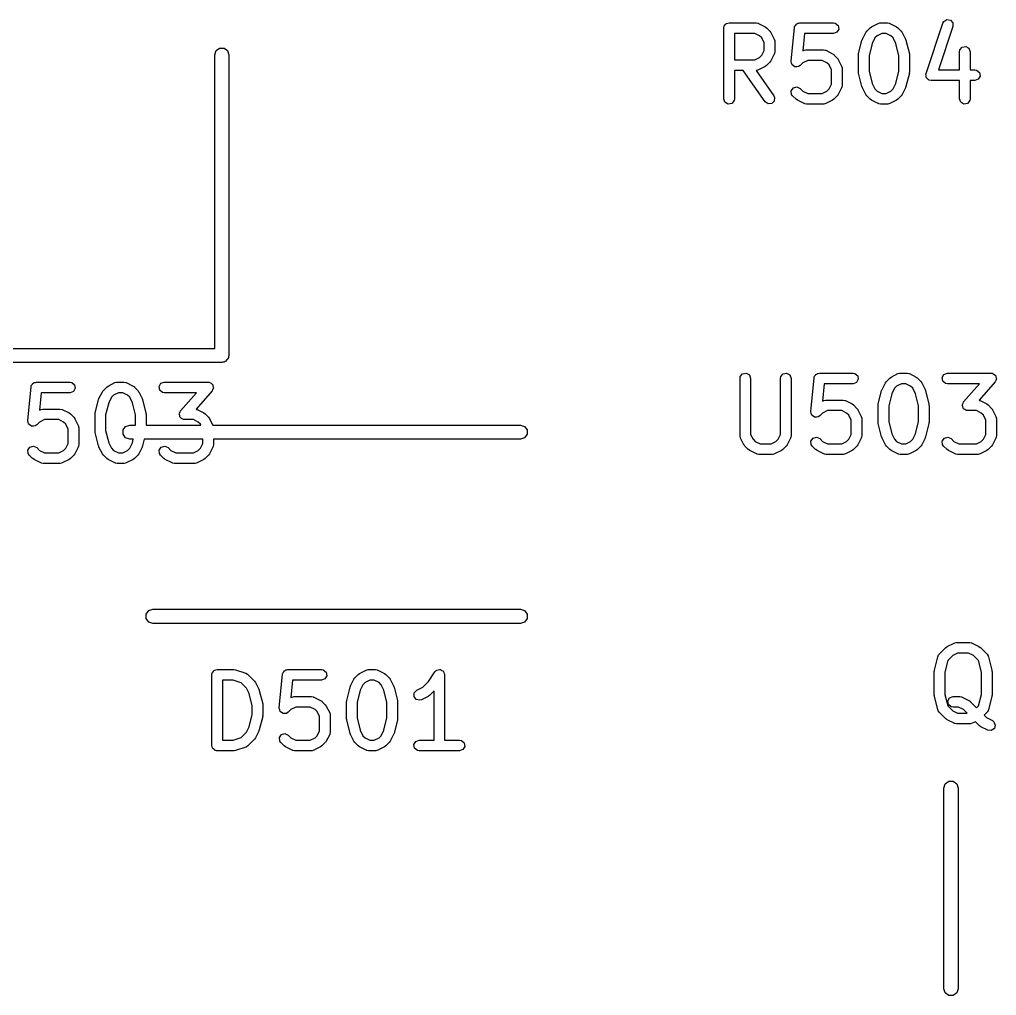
# Model space of a CAD drawing. Extents: x 106.7 to 191.3, y -141.1 to -57.8.
# Drawn here: x 150.49 to 164.31, y -106.33 to -92.53 of the extents above; entities that cross this region are included whole.
import ezdxf

# ---------------------------------------------------------------- set-up
doc = ezdxf.new("R2010")
doc.units = 0
doc.layers.add('BLACK', color=7, linetype='CONTINUOUS')

msp = doc.modelspace()

# ---------------------------------------------------------------- linework, layer by layer
at = {"layer": 'BLACK', "linetype": 'CONTINUOUS'}
for p, q in [((163.562, -92.561), (163.606, -92.5341)), ((163.606, -92.5341), (163.657, -92.5416)), ((163.657, -92.5416), (163.691, -92.58)), ((160.451, -92.6552), (160.452, -92.6455)), ((160.451, -93.6552), (160.451, -92.6552)), ((160.452, -92.6422), (160.453, -92.6393)), ((160.452, -92.6455), (160.452, -92.6422)), ((160.453, -92.6393), (160.455, -92.6296)), ((160.455, -92.6296), (160.468, -92.6146)), ((160.468, -92.6146), (160.477, -92.5978)), ((160.477, -92.5978), (160.484, -92.5955)), ((160.484, -92.5955), (160.488, -92.5903)), ((160.488, -92.5903), (160.507, -92.5869)), ((160.507, -92.5869), (160.526, -92.5802)), ((160.526, -92.5802), (160.907, -92.5802)), ((160.907, -92.5802), (160.932, -92.5847)), ((160.932, -92.5847), (160.936, -92.5876)), ((160.936, -92.5876), (160.94, -92.5881)), ((160.94, -92.5881), (161.035, -92.6358)), ((161.035, -92.6358), (161.053, -92.6491)), ((161.053, -92.6491), (161.055, -92.6498)), ((161.055, -92.6498), (161.102, -92.6974)), ((161.403, -93.1239), (161.451, -92.6478)), ((161.451, -92.6478), (161.452, -92.6439)), ((161.452, -92.6422), (161.453, -92.6395)), ((161.452, -92.6439), (161.452, -92.6422)), ((161.453, -92.6395), (161.458, -92.6227)), ((161.458, -92.6227), (161.469, -92.6116)), ((161.469, -92.6116), (161.477, -92.5978)), ((161.477, -92.5978), (161.487, -92.5942)), ((161.487, -92.5942), (161.495, -92.5869)), ((161.495, -92.5869), (161.511, -92.5857)), ((161.511, -92.5857), (161.526, -92.5802)), ((161.526, -92.5802), (162.002, -92.5802)), ((162.002, -92.5802), (162.027, -92.5847)), ((162.027, -92.5847), (162.067, -92.6177)), ((162.076, -92.6682), (162.05, -92.7127)), ((162.067, -92.6177), (162.076, -92.6682)), ((162.473, -92.6974), (162.52, -92.6498)), ((162.52, -92.6498), (162.539, -92.6369)), ((162.539, -92.6369), (162.54, -92.6358)), ((162.54, -92.6358), (162.635, -92.5881)), ((162.635, -92.5881), (162.66, -92.5807)), ((162.66, -92.5807), (162.664, -92.5818)), ((162.664, -92.5818), (162.668, -92.5802)), ((162.668, -92.5802), (162.764, -92.5802)), ((162.764, -92.5802), (162.789, -92.5847)), ((162.789, -92.5847), (162.793, -92.5876)), ((162.793, -92.5876), (162.797, -92.5881)), ((162.797, -92.5881), (162.892, -92.6358)), ((162.892, -92.6358), (162.911, -92.6491)), ((162.911, -92.6491), (162.912, -92.6498)), ((162.912, -92.6498), (162.96, -92.6974)), ((163.312, -93.2982), (163.55, -92.5839)), ((163.692, -92.6313), (163.487, -93.2469)), ((163.55, -92.5839), (163.562, -92.561)), ((163.691, -92.58), (163.692, -92.6313)), ((160.889, -92.7302), (160.601, -92.7302)), ((160.601, -92.7302), (160.601, -93.104)), ((160.957, -92.7645), (160.889, -92.7302)), ((160.988, -92.7949), (160.957, -92.7645)), ((161.022, -92.8634), (160.988, -92.7949)), ((161.102, -92.6974), (161.115, -92.7158)), ((161.115, -92.7158), (161.117, -92.7169)), ((161.117, -92.7169), (161.164, -92.8122)), ((161.164, -92.8122), (161.172, -92.8371)), ((161.593, -92.7302), (161.569, -92.9784)), ((162.002, -92.7302), (161.593, -92.7302)), ((162.05, -92.7127), (162.002, -92.7302)), ((162.358, -93.018), (162.405, -92.8275)), ((162.405, -92.8275), (162.411, -92.8157)), ((162.411, -92.8122), (162.459, -92.7169)), ((162.411, -92.8157), (162.411, -92.8122)), ((162.459, -92.7169), (162.472, -92.6989)), ((162.472, -92.6989), (162.473, -92.6974)), ((162.587, -92.7949), (162.549, -92.8719)), ((162.618, -92.7645), (162.587, -92.7949)), ((162.686, -92.7302), (162.618, -92.7645)), ((162.746, -92.7302), (162.686, -92.7302)), ((162.815, -92.7645), (162.746, -92.7302)), ((162.845, -92.7949), (162.815, -92.7645)), ((162.883, -92.8719), (162.845, -92.7949)), ((162.96, -92.6974), (162.972, -92.7158)), ((162.972, -92.7158), (162.974, -92.7169)), ((162.974, -92.7169), (163.021, -92.8122)), ((163.021, -92.8122), (163.025, -92.8246)), ((163.025, -92.8246), (163.027, -92.8275)), ((163.027, -92.8275), (163.075, -93.018)), ((153.272, -92.9738), (153.322, -92.9375)), ((153.322, -92.9375), (153.384, -92.9375)), ((153.384, -92.9375), (153.434, -92.9738)), ((160.988, -93.0394), (161.022, -92.9708)), ((161.022, -92.9708), (161.022, -92.8634)), ((161.172, -92.8371), (161.171, -92.8415)), ((161.171, -92.8415), (161.172, -92.8457)), ((161.172, -92.8457), (161.172, -92.9886)), ((161.569, -92.9784), (161.587, -92.9691)), ((161.587, -92.9691), (161.612, -92.9617)), ((161.612, -92.9617), (161.617, -92.9627)), ((161.617, -92.9627), (161.621, -92.9612)), ((161.621, -92.9612), (161.859, -92.9612)), ((161.859, -92.9612), (161.885, -92.9657)), ((161.885, -92.9657), (161.888, -92.9686)), ((161.888, -92.9686), (161.892, -92.9691)), ((161.892, -92.9691), (161.988, -93.0167)), ((162.549, -92.8719), (162.505, -93.0454)), ((162.927, -93.0454), (162.883, -92.8719)), ((163.784, -92.9886), (163.788, -92.9629)), ((163.788, -92.9629), (163.821, -92.9236)), ((163.821, -92.9236), (163.872, -92.9147)), ((163.872, -92.9147), (163.916, -92.9403)), ((163.916, -92.9403), (163.934, -92.9886)), ((153.253, -93.0326), (153.272, -92.9738)), ((153.253, -97.1836), (153.253, -93.0326)), ((153.434, -92.9738), (153.453, -93.0326)), ((153.453, -93.0326), (153.453, -97.2836)), ((160.601, -93.104), (160.889, -93.104)), ((160.889, -93.104), (160.957, -93.0698)), ((160.957, -93.0698), (160.988, -93.0394)), ((161.164, -93.0221), (161.117, -93.1173)), ((161.165, -93.0176), (161.164, -93.0221)), ((161.168, -93.0142), (161.165, -93.0176)), ((161.172, -92.9886), (161.168, -93.0142)), ((161.988, -93.0167), (162.006, -93.0301)), ((162.006, -93.0301), (162.007, -93.0308)), ((162.007, -93.0308), (162.055, -93.0784)), ((162.055, -93.0784), (162.068, -93.0967)), ((162.068, -93.0967), (162.069, -93.0979)), ((162.069, -93.0979), (162.117, -93.1931)), ((162.355, -93.0362), (162.358, -93.0214)), ((162.355, -93.2743), (162.355, -93.0362)), ((162.358, -93.0214), (162.358, -93.018)), ((162.505, -93.0454), (162.505, -93.265)), ((162.927, -93.265), (162.927, -93.0454)), ((163.075, -93.018), (163.076, -93.0329)), ((163.076, -93.0329), (163.077, -93.0362)), ((163.077, -93.0362), (163.077, -93.2743)), ((163.784, -93.2469), (163.784, -92.9886)), ((163.934, -92.9886), (163.934, -93.2469)), ((160.94, -93.2461), (160.915, -93.2535)), ((161.035, -93.1985), (160.94, -93.2461)), ((161.036, -93.1973), (161.035, -93.1985)), ((161.055, -93.1844), (161.036, -93.1973)), ((161.102, -93.1368), (161.055, -93.1844)), ((161.103, -93.1353), (161.102, -93.1368)), ((161.117, -93.1173), (161.103, -93.1353)), ((161.403, -93.1244), (161.403, -93.1239)), ((161.403, -93.1249), (161.403, -93.1244)), ((161.41, -93.1492), (161.403, -93.1249)), ((161.416, -93.1737), (161.41, -93.1492)), ((161.416, -93.1739), (161.416, -93.1737)), ((161.417, -93.1744), (161.416, -93.1739)), ((161.437, -93.1889), (161.417, -93.1744)), ((161.458, -93.2036), (161.437, -93.1889)), ((161.459, -93.2039), (161.458, -93.2036)), ((161.458, -93.2036), (161.458, -93.2036)), ((161.484, -93.2017), (161.459, -93.2039)), ((161.509, -93.1998), (161.484, -93.2017)), ((161.51, -93.1994), (161.509, -93.1994)), ((161.509, -93.1994), (161.509, -93.1998)), ((161.531, -93.1844), (161.51, -93.1994)), ((161.57, -93.1454), (161.531, -93.1844)), ((161.639, -93.1112), (161.57, -93.1454)), ((161.841, -93.1112), (161.639, -93.1112)), ((161.91, -93.1454), (161.841, -93.1112)), ((161.94, -93.1758), (161.91, -93.1454)), ((161.974, -93.2444), (161.94, -93.1758)), ((161.974, -93.447), (161.974, -93.2444)), ((162.117, -93.1931), (162.124, -93.2181)), ((162.124, -93.2181), (162.123, -93.2224)), ((162.123, -93.2224), (162.124, -93.2266)), ((162.124, -93.2266), (162.124, -93.4647)), ((163.487, -93.2469), (163.784, -93.2469)), ((163.934, -93.2469), (164.002, -93.2469)), ((164.002, -93.2469), (164.027, -93.2514)), ((160.725, -93.254), (160.601, -93.254)), ((160.601, -93.254), (160.601, -93.6552)), ((161.036, -93.6982), (160.725, -93.254)), ((160.911, -93.2525), (160.908, -93.2537)), ((160.908, -93.2537), (161.158, -93.6122)), ((160.915, -93.2535), (160.911, -93.2525)), ((162.357, -93.2775), (162.355, -93.2743)), ((162.358, -93.2925), (162.357, -93.2775)), ((162.405, -93.4829), (162.358, -93.2925)), ((162.505, -93.265), (162.549, -93.4386)), ((162.883, -93.4386), (162.927, -93.265)), ((163.075, -93.2925), (163.027, -93.4829)), ((163.077, -93.2743), (163.074, -93.289)), ((163.074, -93.289), (163.075, -93.2925)), ((163.309, -93.3089), (163.312, -93.3039)), ((163.312, -93.329), (163.309, -93.3089)), ((163.312, -93.3039), (163.312, -93.2982)), ((163.313, -93.3495), (163.312, -93.329)), ((163.317, -93.3537), (163.313, -93.3495)), ((163.318, -93.3594), (163.317, -93.3537)), ((163.333, -93.3725), (163.318, -93.3594)), ((163.347, -93.3878), (163.333, -93.3725)), ((164.05, -93.3793), (164.002, -93.3969)), ((164.027, -93.2514), (164.067, -93.2844)), ((164.076, -93.3349), (164.05, -93.3793)), ((164.067, -93.2844), (164.076, -93.3349)), ((161.406, -93.5406), (161.435, -93.4985)), ((161.435, -93.4985), (161.485, -93.4853)), ((161.485, -93.4853), (161.531, -93.5069)), ((161.531, -93.5069), (161.57, -93.546)), ((161.91, -93.546), (161.94, -93.5156)), ((161.94, -93.5156), (161.974, -93.447)), ((162.117, -93.4983), (162.069, -93.5935)), ((162.12, -93.4904), (162.117, -93.4938)), ((162.117, -93.4938), (162.117, -93.4983)), ((162.124, -93.4647), (162.12, -93.4904)), ((162.407, -93.4859), (162.405, -93.4829)), ((162.411, -93.4983), (162.407, -93.4859)), ((162.459, -93.5935), (162.411, -93.4983)), ((162.549, -93.4386), (162.587, -93.5156)), ((162.587, -93.5156), (162.618, -93.546)), ((162.815, -93.546), (162.845, -93.5156)), ((162.845, -93.5156), (162.883, -93.4386)), ((163.021, -93.4983), (162.974, -93.5935)), ((163.022, -93.4948), (163.021, -93.4983)), ((163.027, -93.4829), (163.022, -93.4948)), ((163.353, -93.3887), (163.347, -93.3878)), ((163.357, -93.3924), (163.353, -93.3887)), ((163.383, -93.3969), (163.357, -93.3924)), ((163.784, -93.3969), (163.383, -93.3969)), ((163.784, -93.6552), (163.784, -93.3969)), ((164.002, -93.3969), (163.934, -93.3969)), ((163.934, -93.3969), (163.934, -93.6552)), ((160.468, -93.7034), (160.451, -93.6552)), ((160.601, -93.6552), (160.596, -93.6809)), ((161.158, -93.6122), (161.169, -93.6358)), ((161.169, -93.6358), (161.165, -93.6869)), ((161.41, -93.5917), (161.406, -93.5406)), ((161.425, -93.613), (161.41, -93.5917)), ((161.473, -93.6606), (161.425, -93.613)), ((161.474, -93.6613), (161.473, -93.6606)), ((161.492, -93.6747), (161.474, -93.6613)), ((161.57, -93.546), (161.639, -93.5802)), ((161.639, -93.5802), (161.841, -93.5802)), ((161.841, -93.5802), (161.91, -93.546)), ((162.007, -93.6606), (161.989, -93.6735)), ((162.055, -93.613), (162.007, -93.6606)), ((162.056, -93.6115), (162.055, -93.613)), ((162.069, -93.5935), (162.056, -93.6115)), ((162.46, -93.5946), (162.459, -93.5935)), ((162.473, -93.613), (162.46, -93.5946)), ((162.52, -93.6606), (162.473, -93.613)), ((162.522, -93.6613), (162.52, -93.6606)), ((162.54, -93.6747), (162.522, -93.6613)), ((162.618, -93.546), (162.686, -93.5802)), ((162.686, -93.5802), (162.746, -93.5802)), ((162.746, -93.5802), (162.815, -93.546)), ((162.912, -93.6606), (162.894, -93.6735)), ((162.96, -93.613), (162.912, -93.6606)), ((162.974, -93.5935), (162.96, -93.6115)), ((162.96, -93.6115), (162.96, -93.613)), ((163.802, -93.7034), (163.784, -93.6552)), ((163.934, -93.6552), (163.929, -93.6809)), ((160.513, -93.7291), (160.468, -93.7034)), ((160.563, -93.7202), (160.513, -93.7291)), ((160.596, -93.6809), (160.563, -93.7202)), ((161.078, -93.7277), (161.036, -93.6982)), ((161.129, -93.7232), (161.078, -93.7277)), ((161.165, -93.6869), (161.129, -93.7232)), ((161.587, -93.7223), (161.492, -93.6747)), ((161.592, -93.7228), (161.587, -93.7223)), ((161.595, -93.7257), (161.592, -93.7228)), ((161.621, -93.7302), (161.595, -93.7257)), ((161.859, -93.7302), (161.621, -93.7302)), ((161.863, -93.7287), (161.859, -93.7302)), ((161.868, -93.7297), (161.863, -93.7287)), ((161.892, -93.7223), (161.868, -93.7297)), ((161.988, -93.6747), (161.892, -93.7223)), ((161.989, -93.6735), (161.988, -93.6747)), ((162.635, -93.7223), (162.54, -93.6747)), ((162.639, -93.7228), (162.635, -93.7223)), ((162.643, -93.7257), (162.639, -93.7228)), ((162.668, -93.7302), (162.643, -93.7257)), ((162.764, -93.7302), (162.668, -93.7302)), ((162.768, -93.7287), (162.764, -93.7302)), ((162.772, -93.7297), (162.768, -93.7287)), ((162.797, -93.7223), (162.772, -93.7297)), ((162.892, -93.6747), (162.797, -93.7223)), ((162.894, -93.6735), (162.892, -93.6747)), ((163.846, -93.7291), (163.802, -93.7034)), ((163.896, -93.7202), (163.846, -93.7291)), ((163.929, -93.6809), (163.896, -93.7202)), ((140.953, -97.1836), (153.253, -97.1836)), ((153.353, -97.3836), (140.853, -97.3836)), ((153.368, -97.3787), (153.353, -97.3836)), ((153.384, -97.3787), (153.368, -97.3787)), ((153.397, -97.3694), (153.384, -97.3787)), ((153.412, -97.3645), (153.397, -97.3694)), ((153.421, -97.3517), (153.412, -97.3645)), ((153.434, -97.3424), (153.421, -97.3517)), ((153.439, -97.3273), (153.434, -97.3424)), ((153.448, -97.3145), (153.439, -97.3273)), ((153.453, -97.2836), (153.448, -97.2987)), ((153.448, -97.2987), (153.448, -97.3145)), ((150.692, -97.6742), (150.7, -97.6669)), ((150.7, -97.6669), (150.716, -97.6657)), ((150.716, -97.6657), (150.731, -97.6602)), ((150.731, -97.6602), (151.207, -97.6602)), ((151.207, -97.6602), (151.232, -97.6647)), ((151.232, -97.6647), (151.272, -97.6977)), ((151.745, -97.7158), (151.84, -97.6681)), ((151.84, -97.6681), (151.865, -97.6607)), ((151.865, -97.6607), (151.869, -97.6618)), ((151.869, -97.6618), (151.873, -97.6602)), ((151.873, -97.6602), (151.969, -97.6602)), ((151.969, -97.6602), (151.994, -97.6647)), ((151.994, -97.6647), (151.998, -97.6676)), ((151.998, -97.6676), (152.002, -97.6681)), ((152.002, -97.6681), (152.097, -97.7158)), ((152.492, -97.6778), (152.54, -97.6602)), ((152.54, -97.6602), (153.159, -97.6602)), ((153.159, -97.6602), (153.17, -97.6622)), ((153.17, -97.6622), (153.174, -97.6616)), ((153.174, -97.6616), (153.176, -97.6633)), ((153.176, -97.6633), (153.185, -97.6647)), ((153.185, -97.6647), (153.2, -97.6777)), ((160.681, -97.6082), (160.685, -97.5826)), ((160.681, -98.4177), (160.681, -97.6082)), ((160.685, -97.5826), (160.718, -97.5433)), ((160.718, -97.5433), (160.769, -97.5344)), ((160.769, -97.5344), (160.813, -97.56)), ((160.813, -97.56), (160.831, -97.6082)), ((160.831, -97.6082), (160.831, -98.4)), ((161.252, -97.6082), (161.257, -97.5826)), ((161.252, -98.4), (161.252, -97.6082)), ((161.257, -97.5826), (161.29, -97.5433)), ((161.29, -97.5433), (161.34, -97.5344)), ((161.34, -97.5344), (161.385, -97.56)), ((161.385, -97.56), (161.402, -97.6082)), ((161.402, -97.6082), (161.402, -98.4177)), ((161.681, -98.0769), (161.729, -97.6008)), ((161.729, -97.6008), (161.73, -97.5969)), ((161.73, -97.5952), (161.731, -97.5925)), ((161.73, -97.5969), (161.73, -97.5952)), ((161.731, -97.5925), (161.736, -97.5757)), ((161.736, -97.5757), (161.747, -97.5646)), ((161.747, -97.5646), (161.755, -97.5508)), ((161.755, -97.5508), (161.765, -97.5472)), ((161.765, -97.5472), (161.773, -97.5399)), ((161.773, -97.5399), (161.788, -97.5387)), ((161.788, -97.5387), (161.803, -97.5332)), ((161.803, -97.5332), (162.28, -97.5332)), ((162.28, -97.5332), (162.305, -97.5377)), ((162.328, -97.6657), (162.28, -97.6832)), ((162.305, -97.5377), (162.345, -97.5707)), ((162.353, -97.6212), (162.328, -97.6657)), ((162.345, -97.5707), (162.353, -97.6212)), ((162.736, -97.6699), (162.75, -97.6519)), ((162.75, -97.6504), (162.798, -97.6028)), ((162.75, -97.6519), (162.75, -97.6504)), ((162.798, -97.6028), (162.816, -97.5899)), ((162.816, -97.5899), (162.818, -97.5888)), ((162.818, -97.5888), (162.913, -97.5411)), ((162.913, -97.5411), (162.938, -97.5337)), ((162.938, -97.5337), (162.942, -97.5348)), ((162.942, -97.5348), (162.946, -97.5332)), ((162.946, -97.5332), (163.042, -97.5332)), ((163.042, -97.5332), (163.067, -97.5377)), ((163.067, -97.5377), (163.071, -97.5406)), ((163.071, -97.5406), (163.075, -97.5411)), ((163.075, -97.5411), (163.17, -97.5888)), ((163.17, -97.5888), (163.188, -97.6021)), ((163.188, -97.6021), (163.19, -97.6028)), ((163.19, -97.6028), (163.237, -97.6504)), ((163.237, -97.6504), (163.25, -97.6688)), ((163.539, -97.5952), (163.565, -97.5508)), ((163.548, -97.6457), (163.539, -97.5952)), ((163.587, -97.6787), (163.548, -97.6457)), ((163.565, -97.5508), (163.613, -97.5332)), ((163.613, -97.5332), (164.232, -97.5332)), ((164.288, -97.6576), (164.061, -97.9176)), ((164.232, -97.5332), (164.243, -97.5352)), ((164.243, -97.5352), (164.247, -97.5346)), ((164.247, -97.5346), (164.249, -97.5363)), ((164.249, -97.5363), (164.258, -97.5377)), ((164.258, -97.5377), (164.273, -97.5507)), ((164.273, -97.5507), (164.29, -97.5612)), ((164.296, -97.6388), (164.288, -97.6576)), ((164.29, -97.5612), (164.292, -97.5669)), ((164.292, -97.5669), (164.297, -97.5707)), ((164.306, -97.6212), (164.296, -97.6388)), ((164.297, -97.5707), (164.3, -97.5906)), ((164.3, -97.5906), (164.307, -97.6098)), ((164.307, -97.6098), (164.305, -97.6153)), ((164.305, -97.6153), (164.306, -97.6212)), ((150.608, -98.2039), (150.656, -97.7278)), ((150.656, -97.7278), (150.657, -97.7239)), ((150.657, -97.7222), (150.658, -97.7195)), ((150.657, -97.7239), (150.657, -97.7222)), ((150.658, -97.7195), (150.663, -97.7027)), ((150.663, -97.7027), (150.674, -97.6916)), ((150.674, -97.6916), (150.682, -97.6778)), ((150.682, -97.6778), (150.692, -97.6742)), ((151.255, -97.7927), (151.207, -97.8102)), ((151.281, -97.7482), (151.255, -97.7927)), ((151.272, -97.6977), (151.281, -97.7482)), ((151.616, -97.8922), (151.664, -97.7969)), ((151.664, -97.7969), (151.677, -97.7789)), ((151.677, -97.7789), (151.678, -97.7774)), ((151.678, -97.7774), (151.725, -97.7298)), ((151.725, -97.7298), (151.744, -97.7169)), ((151.744, -97.7169), (151.745, -97.7158)), ((152.097, -97.7158), (152.116, -97.7291)), ((152.116, -97.7291), (152.117, -97.7298)), ((152.117, -97.7298), (152.165, -97.7774)), ((152.165, -97.7774), (152.177, -97.7958)), ((152.177, -97.7958), (152.179, -97.7969)), ((152.179, -97.7969), (152.226, -97.8922)), ((152.466, -97.7222), (152.492, -97.6778)), ((152.475, -97.7727), (152.466, -97.7222)), ((152.514, -97.8057), (152.475, -97.7727)), ((152.54, -97.8102), (152.514, -97.8057)), ((153.216, -97.7846), (152.988, -98.0446)), ((153.2, -97.6777), (153.218, -97.6882)), ((153.223, -97.7658), (153.216, -97.7846)), ((153.218, -97.6882), (153.22, -97.6939)), ((153.22, -97.6939), (153.224, -97.6977)), ((153.233, -97.7482), (153.223, -97.7658)), ((153.224, -97.6977), (153.228, -97.7176)), ((153.228, -97.7176), (153.234, -97.7368)), ((153.234, -97.7368), (153.232, -97.7423)), ((153.232, -97.7423), (153.233, -97.7482)), ((161.871, -97.6832), (161.846, -97.9314)), ((162.28, -97.6832), (161.871, -97.6832)), ((162.635, -97.971), (162.683, -97.7805)), ((162.683, -97.7805), (162.688, -97.7687)), ((162.688, -97.7687), (162.689, -97.7652)), ((162.689, -97.7652), (162.736, -97.6699)), ((162.865, -97.7479), (162.827, -97.8249)), ((162.895, -97.7175), (162.865, -97.7479)), ((162.964, -97.6832), (162.895, -97.7175)), ((163.024, -97.6832), (162.964, -97.6832)), ((163.092, -97.7175), (163.024, -97.6832)), ((163.123, -97.7479), (163.092, -97.7175)), ((163.161, -97.8249), (163.123, -97.7479)), ((163.25, -97.6688), (163.251, -97.6699)), ((163.251, -97.6699), (163.299, -97.7652)), ((163.299, -97.7652), (163.303, -97.7776)), ((163.303, -97.7776), (163.305, -97.7805)), ((163.305, -97.7805), (163.352, -97.971)), ((163.613, -97.6832), (163.587, -97.6787)), ((164.067, -97.6832), (163.613, -97.6832)), ((163.842, -97.9398), (164.067, -97.6832)), ((150.798, -97.8102), (150.774, -98.0584)), ((151.207, -97.8102), (150.798, -97.8102)), ((151.563, -98.098), (151.61, -97.9075)), ((151.61, -97.9075), (151.616, -97.8957)), ((151.616, -97.8957), (151.616, -97.8922)), ((151.792, -97.8749), (151.754, -97.9519)), ((151.823, -97.8445), (151.792, -97.8749)), ((151.891, -97.8102), (151.823, -97.8445)), ((151.951, -97.8102), (151.891, -97.8102)), ((152.02, -97.8445), (151.951, -97.8102)), ((152.05, -97.8749), (152.02, -97.8445)), ((152.088, -97.9519), (152.05, -97.8749)), ((152.226, -97.8922), (152.23, -97.9046)), ((152.23, -97.9046), (152.232, -97.9075)), ((152.232, -97.9075), (152.28, -98.098)), ((152.994, -97.8102), (152.54, -97.8102)), ((152.769, -98.0668), (152.994, -97.8102)), ((161.846, -97.9314), (161.865, -97.9221)), ((161.865, -97.9221), (161.89, -97.9147)), ((161.89, -97.9147), (161.894, -97.9157)), ((161.894, -97.9157), (161.899, -97.9142)), ((161.899, -97.9142), (162.137, -97.9142)), ((162.137, -97.9142), (162.162, -97.9187)), ((162.162, -97.9187), (162.166, -97.9216)), ((162.166, -97.9216), (162.17, -97.9221)), ((162.17, -97.9221), (162.266, -97.9697)), ((162.827, -97.8249), (162.783, -97.9984)), ((163.205, -97.9984), (163.161, -97.8249)), ((163.835, -97.9586), (163.842, -97.9398)), ((164.061, -97.9176), (164.067, -97.9187)), ((164.067, -97.9187), (164.071, -97.9216)), ((164.071, -97.9216), (164.075, -97.9221)), ((164.075, -97.9221), (164.17, -97.9697)), ((150.774, -98.0584), (150.792, -98.0491)), ((150.792, -98.0491), (150.817, -98.0417)), ((150.817, -98.0417), (150.822, -98.0427)), ((150.822, -98.0427), (150.826, -98.0412)), ((150.826, -98.0412), (151.064, -98.0412)), ((151.064, -98.0412), (151.09, -98.0457)), ((151.09, -98.0457), (151.093, -98.0486)), ((151.093, -98.0486), (151.097, -98.0491)), ((151.097, -98.0491), (151.193, -98.0967)), ((151.754, -97.9519), (151.71, -98.1254)), ((152.132, -98.1254), (152.088, -97.9519)), ((152.762, -98.0856), (152.769, -98.0668)), ((152.988, -98.0446), (152.994, -98.0457)), ((152.994, -98.0457), (152.998, -98.0486)), ((152.998, -98.0486), (153.002, -98.0491)), ((153.002, -98.0491), (153.097, -98.0967)), ((161.681, -98.0774), (161.681, -98.0769)), ((161.681, -98.0779), (161.681, -98.0774)), ((161.688, -98.1022), (161.681, -98.0779)), ((161.916, -98.0642), (161.848, -98.0984)), ((162.119, -98.0642), (161.916, -98.0642)), ((162.188, -98.0984), (162.119, -98.0642)), ((162.266, -97.9697), (162.284, -97.9831)), ((162.284, -97.9831), (162.285, -97.9838)), ((162.285, -97.9838), (162.333, -98.0314)), ((162.333, -98.0314), (162.346, -98.0497)), ((162.346, -98.0497), (162.347, -98.0509)), ((162.347, -98.0509), (162.394, -98.1461)), ((162.633, -97.9892), (162.636, -97.9744)), ((162.633, -98.2273), (162.633, -97.9892)), ((162.636, -97.9744), (162.635, -97.971)), ((162.783, -97.9984), (162.783, -98.218)), ((163.205, -98.218), (163.205, -97.9984)), ((163.352, -97.971), (163.353, -97.9859)), ((163.353, -97.9859), (163.355, -97.9892)), ((163.355, -97.9892), (163.355, -98.2273)), ((163.824, -97.9876), (163.826, -97.982)), ((163.83, -98.0068), (163.824, -97.9876)), ((163.825, -97.9761), (163.835, -97.9586)), ((163.826, -97.982), (163.825, -97.9761)), ((163.834, -98.0267), (163.83, -98.0068)), ((163.838, -98.0305), (163.834, -98.0267)), ((163.84, -98.0362), (163.838, -98.0305)), ((163.858, -98.0467), (163.84, -98.0362)), ((163.873, -98.0596), (163.858, -98.0467)), ((163.881, -98.0611), (163.873, -98.0596)), ((163.884, -98.0627), (163.881, -98.0611)), ((163.888, -98.0622), (163.884, -98.0627)), ((163.899, -98.0642), (163.888, -98.0622)), ((164.024, -98.0642), (163.899, -98.0642)), ((164.092, -98.0984), (164.024, -98.0642)), ((164.17, -97.9697), (164.188, -97.9831)), ((164.188, -97.9831), (164.19, -97.9838)), ((164.19, -97.9838), (164.237, -98.0314)), ((164.237, -98.0314), (164.25, -98.0497)), ((164.25, -98.0497), (164.251, -98.0509)), ((164.251, -98.0509), (164.299, -98.1461)), ((150.608, -98.2044), (150.608, -98.2039)), ((150.608, -98.2049), (150.608, -98.2044)), ((150.615, -98.2292), (150.608, -98.2049)), ((150.844, -98.1912), (150.775, -98.2254)), ((151.046, -98.1912), (150.844, -98.1912)), ((151.115, -98.2254), (151.046, -98.1912)), ((151.193, -98.0967), (151.211, -98.1101)), ((151.211, -98.1101), (151.212, -98.1108)), ((151.212, -98.1108), (151.26, -98.1584)), ((151.26, -98.1584), (151.273, -98.1767)), ((151.273, -98.1767), (151.274, -98.1779)), ((151.274, -98.1779), (151.322, -98.2731)), ((151.56, -98.1162), (151.563, -98.1014)), ((151.56, -98.3543), (151.56, -98.1162)), ((151.563, -98.1014), (151.563, -98.098)), ((151.71, -98.1254), (151.71, -98.345)), ((152.132, -98.2676), (152.132, -98.1254)), ((152.28, -98.098), (152.281, -98.1129)), ((152.281, -98.1129), (152.282, -98.1162)), ((152.282, -98.1162), (152.282, -98.2676)), ((152.751, -98.1146), (152.753, -98.109)), ((152.757, -98.1338), (152.751, -98.1146)), ((152.752, -98.1031), (152.762, -98.0856)), ((152.753, -98.109), (152.752, -98.1031)), ((152.761, -98.1537), (152.757, -98.1338)), ((152.765, -98.1575), (152.761, -98.1537)), ((152.767, -98.1632), (152.765, -98.1575)), ((152.785, -98.1737), (152.767, -98.1632)), ((152.8, -98.1866), (152.785, -98.1737)), ((152.809, -98.1881), (152.8, -98.1866)), ((152.811, -98.1897), (152.809, -98.1881)), ((152.815, -98.1892), (152.811, -98.1897)), ((152.826, -98.1912), (152.815, -98.1892)), ((152.951, -98.1912), (152.826, -98.1912)), ((153.02, -98.2254), (152.951, -98.1912)), ((153.097, -98.0967), (153.116, -98.1101)), ((153.116, -98.1101), (153.117, -98.1108)), ((153.117, -98.1108), (153.165, -98.1584)), ((153.165, -98.1584), (153.177, -98.1767)), ((153.177, -98.1767), (153.179, -98.1779)), ((153.179, -98.1779), (153.224, -98.2676)), ((161.694, -98.1267), (161.688, -98.1022)), ((161.694, -98.1269), (161.694, -98.1267)), ((161.694, -98.1274), (161.694, -98.1269)), ((161.715, -98.1419), (161.694, -98.1274)), ((161.736, -98.1566), (161.715, -98.1419)), ((161.762, -98.1547), (161.736, -98.1569)), ((161.736, -98.1569), (161.736, -98.1566)), ((161.736, -98.1566), (161.736, -98.1566)), ((161.787, -98.1528), (161.762, -98.1547)), ((161.788, -98.1524), (161.787, -98.1524)), ((161.787, -98.1524), (161.787, -98.1528)), ((161.809, -98.1374), (161.788, -98.1524)), ((161.848, -98.0984), (161.809, -98.1374)), ((162.218, -98.1288), (162.188, -98.0984)), ((162.252, -98.1974), (162.218, -98.1288)), ((162.252, -98.4), (162.252, -98.1974)), ((162.394, -98.1461), (162.402, -98.1711)), ((162.402, -98.1711), (162.401, -98.1754)), ((162.401, -98.1754), (162.402, -98.1796)), ((162.402, -98.1796), (162.402, -98.4177)), ((162.783, -98.218), (162.827, -98.3916)), ((163.161, -98.3916), (163.205, -98.218)), ((164.123, -98.1288), (164.092, -98.0984)), ((164.157, -98.1974), (164.123, -98.1288)), ((164.157, -98.4), (164.157, -98.1974)), ((164.299, -98.1461), (164.307, -98.1711)), ((164.307, -98.1711), (164.305, -98.1754)), ((164.305, -98.1754), (164.307, -98.1796)), ((164.307, -98.1796), (164.307, -98.4177)), ((150.621, -98.2537), (150.615, -98.2292)), ((150.621, -98.2539), (150.621, -98.2537)), ((150.622, -98.2544), (150.621, -98.2539)), ((150.642, -98.2689), (150.622, -98.2544)), ((150.663, -98.2836), (150.642, -98.2689)), ((150.664, -98.2839), (150.663, -98.2836)), ((150.663, -98.2836), (150.663, -98.2836)), ((150.689, -98.2817), (150.664, -98.2839)), ((150.714, -98.2798), (150.689, -98.2817)), ((150.715, -98.2794), (150.714, -98.2794)), ((150.714, -98.2794), (150.714, -98.2798)), ((150.736, -98.2644), (150.715, -98.2794)), ((150.775, -98.2254), (150.736, -98.2644)), ((151.145, -98.2558), (151.115, -98.2254)), ((151.179, -98.3244), (151.145, -98.2558)), ((151.179, -98.527), (151.179, -98.3244)), ((151.322, -98.2731), (151.329, -98.2981)), ((151.329, -98.2981), (151.328, -98.3024)), ((151.328, -98.3024), (151.329, -98.3066)), ((151.329, -98.3066), (151.329, -98.5447)), ((151.562, -98.3575), (151.56, -98.3543)), ((151.563, -98.3725), (151.562, -98.3575)), ((151.71, -98.345), (151.754, -98.5186)), ((151.957, -98.3367), (151.993, -98.2867)), ((151.957, -98.3985), (151.957, -98.3367)), ((151.993, -98.2867), (152.052, -98.2676)), ((152.052, -98.2676), (152.132, -98.2676)), ((152.282, -98.2676), (153.056, -98.2676)), ((153.05, -98.2558), (153.02, -98.2254)), ((153.056, -98.2676), (153.05, -98.2558)), ((153.224, -98.2676), (157.575, -98.2676)), ((157.575, -98.2676), (157.634, -98.2867)), ((157.634, -98.2867), (157.67, -98.3367)), ((157.67, -98.3367), (157.67, -98.3985)), ((162.634, -98.2305), (162.633, -98.2273)), ((162.635, -98.2455), (162.634, -98.2305)), ((162.683, -98.4359), (162.635, -98.2455)), ((163.352, -98.2455), (163.305, -98.4359)), ((163.355, -98.2273), (163.352, -98.242)), ((163.352, -98.242), (163.352, -98.2455)), ((151.61, -98.5629), (151.563, -98.3725)), ((151.993, -98.4485), (151.957, -98.3985)), ((152.052, -98.4676), (151.993, -98.4485)), ((152.101, -98.4676), (152.052, -98.4676)), ((152.088, -98.5186), (152.101, -98.4676)), ((152.256, -98.4676), (152.232, -98.5629)), ((153.084, -98.4676), (152.256, -98.4676)), ((153.084, -98.527), (153.084, -98.4676)), ((157.575, -98.4676), (153.234, -98.4676)), ((153.234, -98.4676), (153.234, -98.5447)), ((157.634, -98.4485), (157.575, -98.4676)), ((157.67, -98.3985), (157.634, -98.4485)), ((160.682, -98.422), (160.681, -98.4177)), ((160.681, -98.4263), (160.682, -98.422)), ((160.689, -98.4513), (160.681, -98.4263)), ((160.736, -98.5465), (160.689, -98.4513)), ((160.831, -98.4), (160.865, -98.4686)), ((160.865, -98.4686), (160.895, -98.499)), ((161.188, -98.499), (161.218, -98.4686)), ((161.218, -98.4686), (161.252, -98.4)), ((161.394, -98.4513), (161.347, -98.5465)), ((161.395, -98.4468), (161.394, -98.4513)), ((161.398, -98.4434), (161.395, -98.4468)), ((161.402, -98.4177), (161.398, -98.4434)), ((161.683, -98.4936), (161.713, -98.4515)), ((161.688, -98.5447), (161.683, -98.4936)), ((161.713, -98.4515), (161.762, -98.4383)), ((161.762, -98.4383), (161.809, -98.4599)), ((161.809, -98.4599), (161.848, -98.499)), ((162.188, -98.499), (162.218, -98.4686)), ((162.218, -98.4686), (162.252, -98.4)), ((162.394, -98.4513), (162.347, -98.5465)), ((162.395, -98.4468), (162.394, -98.4513)), ((162.398, -98.4434), (162.395, -98.4468)), ((162.402, -98.4177), (162.398, -98.4434)), ((162.685, -98.4389), (162.683, -98.4359)), ((162.689, -98.4513), (162.685, -98.4389)), ((162.736, -98.5465), (162.689, -98.4513)), ((162.827, -98.3916), (162.865, -98.4686)), ((162.865, -98.4686), (162.895, -98.499)), ((163.092, -98.499), (163.123, -98.4686)), ((163.123, -98.4686), (163.161, -98.3916)), ((163.299, -98.4513), (163.251, -98.5465)), ((163.305, -98.4359), (163.299, -98.4478)), ((163.299, -98.4478), (163.299, -98.4513)), ((163.541, -98.4936), (163.57, -98.4515)), ((163.545, -98.5447), (163.541, -98.4936)), ((163.57, -98.4515), (163.619, -98.4383)), ((163.619, -98.4383), (163.666, -98.4599)), ((163.666, -98.4599), (163.705, -98.499)), ((164.092, -98.499), (164.123, -98.4686)), ((164.123, -98.4686), (164.157, -98.4)), ((164.299, -98.4513), (164.251, -98.5465)), ((164.3, -98.4468), (164.299, -98.4513)), ((164.302, -98.4434), (164.3, -98.4468)), ((164.307, -98.4177), (164.302, -98.4434)), ((150.611, -98.6206), (150.64, -98.5785)), ((150.615, -98.6717), (150.611, -98.6206)), ((150.64, -98.5785), (150.69, -98.5653)), ((150.69, -98.5653), (150.736, -98.5869)), ((150.736, -98.5869), (150.775, -98.626)), ((150.775, -98.626), (150.844, -98.6602)), ((151.046, -98.6602), (151.115, -98.626)), ((151.115, -98.626), (151.145, -98.5956)), ((151.145, -98.5956), (151.179, -98.527)), ((151.322, -98.5783), (151.274, -98.6735)), ((151.325, -98.5704), (151.322, -98.5738)), ((151.322, -98.5738), (151.322, -98.5783)), ((151.329, -98.5447), (151.325, -98.5704)), ((151.612, -98.5659), (151.61, -98.5629)), ((151.616, -98.5783), (151.612, -98.5659)), ((151.664, -98.6735), (151.616, -98.5783)), ((151.754, -98.5186), (151.792, -98.5956)), ((151.792, -98.5956), (151.823, -98.626)), ((151.823, -98.626), (151.891, -98.6602)), ((151.951, -98.6602), (152.02, -98.626)), ((152.02, -98.626), (152.05, -98.5956)), ((152.05, -98.5956), (152.088, -98.5186)), ((152.226, -98.5783), (152.179, -98.6735)), ((152.227, -98.5748), (152.226, -98.5783)), ((152.232, -98.5629), (152.227, -98.5748)), ((152.468, -98.6206), (152.497, -98.5785)), ((152.472, -98.6717), (152.468, -98.6206)), ((152.497, -98.5785), (152.547, -98.5653)), ((152.547, -98.5653), (152.593, -98.5869)), ((152.593, -98.5869), (152.632, -98.626)), ((152.632, -98.626), (152.701, -98.6602)), ((152.951, -98.6602), (153.02, -98.626)), ((153.02, -98.626), (153.05, -98.5956)), ((153.05, -98.5956), (153.084, -98.527)), ((153.226, -98.5783), (153.179, -98.6735)), ((153.227, -98.5738), (153.226, -98.5783)), ((153.23, -98.5704), (153.227, -98.5738)), ((153.234, -98.5447), (153.23, -98.5704)), ((160.738, -98.5476), (160.736, -98.5465)), ((160.75, -98.566), (160.738, -98.5476)), ((160.798, -98.6136), (160.75, -98.566)), ((160.799, -98.6143), (160.798, -98.6136)), ((160.818, -98.6277), (160.799, -98.6143)), ((160.913, -98.6753), (160.818, -98.6277)), ((160.895, -98.499), (160.964, -98.5332)), ((160.964, -98.5332), (161.119, -98.5332)), ((161.119, -98.5332), (161.188, -98.499)), ((161.266, -98.6277), (161.17, -98.6753)), ((161.267, -98.6265), (161.266, -98.6277)), ((161.285, -98.6136), (161.267, -98.6265)), ((161.333, -98.566), (161.285, -98.6136)), ((161.347, -98.5465), (161.333, -98.5645)), ((161.333, -98.5645), (161.333, -98.566)), ((161.703, -98.566), (161.688, -98.5447)), ((161.75, -98.6136), (161.703, -98.566)), ((161.752, -98.6143), (161.75, -98.6136)), ((161.77, -98.6277), (161.752, -98.6143)), ((161.865, -98.6753), (161.77, -98.6277)), ((161.848, -98.499), (161.916, -98.5332)), ((161.916, -98.5332), (162.119, -98.5332)), ((162.119, -98.5332), (162.188, -98.499)), ((162.266, -98.6277), (162.17, -98.6753)), ((162.267, -98.6265), (162.266, -98.6277)), ((162.285, -98.6136), (162.267, -98.6265)), ((162.333, -98.566), (162.285, -98.6136)), ((162.347, -98.5465), (162.333, -98.5645)), ((162.333, -98.5645), (162.333, -98.566)), ((162.738, -98.5476), (162.736, -98.5465)), ((162.75, -98.566), (162.738, -98.5476)), ((162.798, -98.6136), (162.75, -98.566)), ((162.799, -98.6143), (162.798, -98.6136)), ((162.818, -98.6277), (162.799, -98.6143)), ((162.913, -98.6753), (162.818, -98.6277)), ((162.895, -98.499), (162.964, -98.5332)), ((162.964, -98.5332), (163.024, -98.5332)), ((163.024, -98.5332), (163.092, -98.499)), ((163.17, -98.6277), (163.075, -98.6753)), ((163.171, -98.6265), (163.17, -98.6277)), ((163.19, -98.6136), (163.171, -98.6265)), ((163.237, -98.566), (163.19, -98.6136)), ((163.238, -98.5645), (163.237, -98.566)), ((163.251, -98.5465), (163.238, -98.5645)), ((163.56, -98.566), (163.545, -98.5447)), ((163.608, -98.6136), (163.56, -98.566)), ((163.609, -98.6143), (163.608, -98.6136)), ((163.627, -98.6277), (163.609, -98.6143)), ((163.722, -98.6753), (163.627, -98.6277)), ((163.705, -98.499), (163.774, -98.5332)), ((163.774, -98.5332), (164.024, -98.5332)), ((164.024, -98.5332), (164.092, -98.499)), ((164.17, -98.6277), (164.075, -98.6753)), ((164.171, -98.6265), (164.17, -98.6277)), ((164.19, -98.6136), (164.171, -98.6265)), ((164.237, -98.566), (164.19, -98.6136)), ((164.238, -98.5645), (164.237, -98.566)), ((164.251, -98.5465), (164.238, -98.5645)), ((150.63, -98.693), (150.615, -98.6717)), ((150.678, -98.7406), (150.63, -98.693)), ((150.679, -98.7413), (150.678, -98.7406)), ((150.697, -98.7547), (150.679, -98.7413)), ((150.792, -98.8023), (150.697, -98.7547)), ((150.844, -98.6602), (151.046, -98.6602)), ((151.193, -98.7547), (151.097, -98.8023)), ((151.194, -98.7535), (151.193, -98.7547)), ((151.212, -98.7406), (151.194, -98.7535)), ((151.26, -98.693), (151.212, -98.7406)), ((151.261, -98.6915), (151.26, -98.693)), ((151.274, -98.6735), (151.261, -98.6915)), ((151.665, -98.6746), (151.664, -98.6735)), ((151.678, -98.693), (151.665, -98.6746)), ((151.725, -98.7406), (151.678, -98.693)), ((151.727, -98.7413), (151.725, -98.7406)), ((151.745, -98.7547), (151.727, -98.7413)), ((151.84, -98.8023), (151.745, -98.7547)), ((151.891, -98.6602), (151.951, -98.6602)), ((152.097, -98.7547), (152.002, -98.8023)), ((152.099, -98.7535), (152.097, -98.7547)), ((152.117, -98.7406), (152.099, -98.7535)), ((152.165, -98.693), (152.117, -98.7406)), ((152.179, -98.6735), (152.165, -98.6915)), ((152.165, -98.6915), (152.165, -98.693)), ((152.487, -98.693), (152.472, -98.6717)), ((152.535, -98.7406), (152.487, -98.693)), ((152.536, -98.7413), (152.535, -98.7406)), ((152.554, -98.7547), (152.536, -98.7413)), ((152.649, -98.8023), (152.554, -98.7547)), ((152.701, -98.6602), (152.951, -98.6602)), ((153.097, -98.7547), (153.002, -98.8023)), ((153.099, -98.7535), (153.097, -98.7547)), ((153.117, -98.7406), (153.099, -98.7535)), ((153.165, -98.693), (153.117, -98.7406)), ((153.179, -98.6735), (153.165, -98.6915)), ((153.165, -98.6915), (153.165, -98.693)), ((160.917, -98.6758), (160.913, -98.6753)), ((160.921, -98.6787), (160.917, -98.6758)), ((160.946, -98.6832), (160.921, -98.6787)), ((161.137, -98.6832), (160.946, -98.6832)), ((161.141, -98.6817), (161.137, -98.6832)), ((161.145, -98.6827), (161.141, -98.6817)), ((161.17, -98.6753), (161.145, -98.6827)), ((161.87, -98.6758), (161.865, -98.6753)), ((161.873, -98.6787), (161.87, -98.6758)), ((161.899, -98.6832), (161.873, -98.6787)), ((162.137, -98.6832), (161.899, -98.6832)), ((162.141, -98.6817), (162.137, -98.6832)), ((162.145, -98.6827), (162.141, -98.6817)), ((162.17, -98.6753), (162.145, -98.6827)), ((162.917, -98.6758), (162.913, -98.6753)), ((162.921, -98.6787), (162.917, -98.6758)), ((162.946, -98.6832), (162.921, -98.6787)), ((163.042, -98.6832), (162.946, -98.6832)), ((163.046, -98.6817), (163.042, -98.6832)), ((163.05, -98.6827), (163.046, -98.6817)), ((163.075, -98.6753), (163.05, -98.6827)), ((163.727, -98.6758), (163.722, -98.6753)), ((163.73, -98.6787), (163.727, -98.6758)), ((163.756, -98.6832), (163.73, -98.6787)), ((164.042, -98.6832), (163.756, -98.6832)), ((164.046, -98.6817), (164.042, -98.6832)), ((164.05, -98.6827), (164.046, -98.6817)), ((164.075, -98.6753), (164.05, -98.6827)), ((150.797, -98.8028), (150.792, -98.8023)), ((150.8, -98.8057), (150.797, -98.8028)), ((150.826, -98.8102), (150.8, -98.8057)), ((151.064, -98.8102), (150.826, -98.8102)), ((151.068, -98.8087), (151.064, -98.8102)), ((151.073, -98.8097), (151.068, -98.8087)), ((151.097, -98.8023), (151.073, -98.8097)), ((151.844, -98.8028), (151.84, -98.8023)), ((151.848, -98.8057), (151.844, -98.8028)), ((151.873, -98.8102), (151.848, -98.8057)), ((151.969, -98.8102), (151.873, -98.8102)), ((151.973, -98.8087), (151.969, -98.8102)), ((151.977, -98.8097), (151.973, -98.8087)), ((152.002, -98.8023), (151.977, -98.8097)), ((152.654, -98.8028), (152.649, -98.8023)), ((152.657, -98.8057), (152.654, -98.8028)), ((152.683, -98.8102), (152.657, -98.8057)), ((152.969, -98.8102), (152.683, -98.8102)), ((152.973, -98.8087), (152.969, -98.8102)), ((152.977, -98.8097), (152.973, -98.8087)), ((153.002, -98.8023), (152.977, -98.8097)), ((152.284, -100.941), (152.32, -100.891)), ((152.284, -101.003), (152.284, -100.941)), ((152.32, -100.891), (152.379, -100.872)), ((152.379, -100.872), (157.575, -100.872)), ((157.575, -100.872), (157.634, -100.891)), ((157.634, -100.891), (157.67, -100.941)), ((157.67, -100.941), (157.67, -101.003)), ((152.32, -101.053), (152.284, -101.003)), ((152.379, -101.072), (152.32, -101.053)), ((157.575, -101.072), (152.379, -101.072)), ((157.634, -101.053), (157.575, -101.072)), ((157.67, -101.003), (157.634, -101.053)), ((163.612, -101.399), (163.707, -101.351)), ((163.707, -101.351), (163.732, -101.344)), ((163.732, -101.344), (163.736, -101.345)), ((163.736, -101.345), (163.74, -101.343)), ((163.74, -101.343), (163.931, -101.343)), ((163.931, -101.343), (163.956, -101.348)), ((163.956, -101.348), (163.96, -101.351)), ((163.96, -101.351), (163.964, -101.351)), ((163.964, -101.351), (164.06, -101.399)), ((163.477, -101.543), (163.488, -101.519)), ((163.488, -101.519), (163.494, -101.515)), ((163.494, -101.515), (163.497, -101.508)), ((163.497, -101.508), (163.592, -101.413)), ((163.592, -101.413), (163.61, -101.4)), ((163.61, -101.4), (163.612, -101.399)), ((163.689, -101.527), (163.618, -101.599)), ((163.758, -101.493), (163.689, -101.527)), ((163.913, -101.493), (163.758, -101.493)), ((163.982, -101.527), (163.913, -101.493)), ((164.054, -101.599), (163.982, -101.527)), ((164.06, -101.399), (164.078, -101.412)), ((164.078, -101.412), (164.079, -101.413)), ((164.079, -101.413), (164.174, -101.508)), ((164.174, -101.508), (164.189, -101.529)), ((164.189, -101.529), (164.19, -101.537)), ((163.429, -101.733), (163.477, -101.543)), ((163.618, -101.599), (163.577, -101.761)), ((164.094, -101.761), (164.054, -101.599)), ((164.19, -101.537), (164.194, -101.543)), ((164.194, -101.543), (164.242, -101.733)), ((153.212, -101.799), (153.213, -101.789)), ((153.212, -102.799), (153.212, -101.799)), ((153.213, -101.786), (153.214, -101.783)), ((153.213, -101.789), (153.213, -101.786)), ((153.214, -101.783), (153.216, -101.774)), ((153.216, -101.774), (153.229, -101.759)), ((153.229, -101.759), (153.238, -101.742)), ((153.238, -101.742), (153.245, -101.739)), ((153.245, -101.739), (153.249, -101.734)), ((153.249, -101.734), (153.268, -101.731)), ((153.268, -101.731), (153.287, -101.724)), ((153.287, -101.724), (153.525, -101.724)), ((153.525, -101.724), (153.547, -101.728)), ((153.547, -101.728), (153.548, -101.728)), ((153.548, -101.728), (153.691, -101.776)), ((153.691, -101.776), (153.714, -101.788)), ((153.714, -101.788), (153.717, -101.792)), ((153.717, -101.792), (153.721, -101.794)), ((153.721, -101.794), (153.816, -101.889)), ((154.164, -102.268), (154.212, -101.792)), ((154.212, -101.792), (154.213, -101.788)), ((154.213, -101.786), (154.214, -101.784)), ((154.213, -101.788), (154.213, -101.786)), ((154.214, -101.784), (154.219, -101.767)), ((154.219, -101.767), (154.23, -101.756)), ((154.23, -101.756), (154.238, -101.742)), ((154.238, -101.742), (154.248, -101.738)), ((154.248, -101.738), (154.256, -101.731)), ((154.256, -101.731), (154.272, -101.73)), ((154.272, -101.73), (154.287, -101.724)), ((154.287, -101.724), (154.763, -101.724)), ((154.763, -101.724), (154.788, -101.729)), ((154.788, -101.729), (154.828, -101.762)), ((154.837, -101.812), (154.811, -101.857)), ((154.828, -101.762), (154.837, -101.812)), ((155.234, -101.841), (155.281, -101.794)), ((155.281, -101.794), (155.3, -101.781)), ((155.3, -101.781), (155.301, -101.78)), ((155.301, -101.78), (155.396, -101.732)), ((155.396, -101.732), (155.421, -101.725)), ((155.421, -101.725), (155.425, -101.726)), ((155.425, -101.726), (155.429, -101.724)), ((155.429, -101.724), (155.525, -101.724)), ((155.525, -101.724), (155.55, -101.729)), ((155.55, -101.729), (155.554, -101.732)), ((155.554, -101.732), (155.558, -101.732)), ((155.558, -101.732), (155.653, -101.78)), ((155.653, -101.78), (155.672, -101.793)), ((155.672, -101.793), (155.673, -101.794)), ((155.673, -101.794), (155.721, -101.841)), ((156.276, -101.894), (156.367, -101.758)), ((156.367, -101.758), (156.385, -101.739)), ((156.385, -101.739), (156.389, -101.738)), ((156.389, -101.738), (156.392, -101.734)), ((156.392, -101.734), (156.413, -101.73)), ((156.413, -101.73), (156.434, -101.724)), ((156.434, -101.724), (156.438, -101.726)), ((156.438, -101.726), (156.443, -101.725)), ((156.443, -101.725), (156.461, -101.736)), ((156.461, -101.736), (156.481, -101.745)), ((156.481, -101.745), (156.483, -101.749)), ((156.483, -101.749), (156.487, -101.751)), ((156.487, -101.751), (156.494, -101.771)), ((156.494, -101.771), (156.504, -101.791)), ((156.504, -101.791), (156.503, -101.795)), ((156.503, -101.795), (156.504, -101.799)), ((156.504, -101.799), (156.504, -102.724)), ((163.427, -101.752), (163.43, -101.737)), ((163.427, -102.085), (163.427, -101.752)), ((163.43, -101.737), (163.429, -101.733)), ((163.577, -101.761), (163.577, -102.076)), ((164.094, -102.076), (164.094, -101.761)), ((164.242, -101.733), (164.243, -101.748)), ((164.243, -101.748), (164.244, -101.752)), ((164.244, -101.752), (164.244, -102.085)), ((153.513, -101.874), (153.362, -101.874)), ((153.362, -101.874), (153.362, -102.724)), ((153.627, -101.912), (153.513, -101.874)), ((153.701, -101.987), (153.627, -101.912)), ((153.816, -101.889), (153.829, -101.907)), ((153.829, -101.907), (153.83, -101.909)), ((153.83, -101.909), (153.878, -102.004)), ((154.354, -101.874), (154.33, -102.122)), ((154.763, -101.874), (154.354, -101.874)), ((154.811, -101.857), (154.763, -101.874)), ((155.172, -101.956), (155.22, -101.861)), ((155.22, -101.861), (155.233, -101.843)), ((155.233, -101.843), (155.234, -101.841)), ((155.348, -101.939), (155.31, -102.016)), ((155.379, -101.908), (155.348, -101.939)), ((155.447, -101.874), (155.379, -101.908)), ((155.507, -101.874), (155.447, -101.874)), ((155.576, -101.908), (155.507, -101.874)), ((155.606, -101.939), (155.576, -101.908)), ((155.644, -102.016), (155.606, -101.939)), ((155.721, -101.841), (155.733, -101.86)), ((155.733, -101.86), (155.735, -101.861)), ((155.735, -101.861), (155.782, -101.956)), ((156.195, -101.976), (156.276, -101.894)), ((153.74, -102.063), (153.701, -101.987)), ((153.783, -102.237), (153.74, -102.063)), ((153.878, -102.004), (153.881, -102.016)), ((153.881, -102.016), (153.883, -102.019)), ((153.883, -102.019), (153.931, -102.21)), ((155.119, -102.162), (155.166, -101.972)), ((155.166, -101.972), (155.172, -101.96)), ((155.172, -101.96), (155.172, -101.956)), ((155.31, -102.016), (155.266, -102.189)), ((155.688, -102.189), (155.644, -102.016)), ((155.782, -101.956), (155.786, -101.969)), ((155.786, -101.969), (155.788, -101.972)), ((155.788, -101.972), (155.836, -102.162)), ((156.072, -102.106), (156.075, -102.055)), ((156.075, -102.055), (156.11, -102.018)), ((156.11, -102.018), (156.195, -101.976)), ((156.354, -102.028), (156.292, -102.09)), ((156.354, -102.724), (156.354, -102.028)), ((163.428, -102.088), (163.427, -102.085)), ((163.429, -102.103), (163.428, -102.088)), ((163.577, -102.076), (163.618, -102.237)), ((164.054, -102.237), (164.094, -102.076)), ((164.244, -102.085), (164.241, -102.1)), ((153.931, -102.21), (153.932, -102.225)), ((153.932, -102.225), (153.933, -102.228)), ((154.33, -102.122), (154.348, -102.113)), ((154.348, -102.113), (154.373, -102.106)), ((154.373, -102.106), (154.378, -102.107)), ((154.378, -102.107), (154.382, -102.105)), ((154.382, -102.105), (154.62, -102.105)), ((154.62, -102.105), (154.646, -102.11)), ((154.646, -102.11), (154.649, -102.113)), ((154.649, -102.113), (154.653, -102.113)), ((154.653, -102.113), (154.749, -102.161)), ((154.749, -102.161), (154.767, -102.174)), ((154.767, -102.174), (154.768, -102.175)), ((154.768, -102.175), (154.816, -102.222)), ((154.816, -102.222), (154.829, -102.241)), ((155.116, -102.18), (155.119, -102.165)), ((155.116, -102.418), (155.116, -102.18)), ((155.119, -102.165), (155.119, -102.162)), ((155.266, -102.189), (155.266, -102.409)), ((155.688, -102.409), (155.688, -102.189)), ((155.836, -102.162), (155.837, -102.177)), ((155.837, -102.177), (155.838, -102.18)), ((155.838, -102.18), (155.838, -102.418)), ((156.102, -102.148), (156.072, -102.106)), ((156.152, -102.159), (156.102, -102.148)), ((156.177, -102.152), (156.152, -102.159)), ((156.273, -102.104), (156.177, -102.152)), ((156.274, -102.103), (156.273, -102.104)), ((156.292, -102.09), (156.274, -102.103)), ((163.477, -102.294), (163.429, -102.103)), ((163.619, -102.167), (163.644, -102.123)), ((163.628, -102.218), (163.619, -102.167)), ((163.667, -102.251), (163.628, -102.218)), ((163.644, -102.123), (163.693, -102.105)), ((163.693, -102.105), (163.788, -102.105)), ((163.788, -102.105), (163.814, -102.11)), ((163.814, -102.11), (163.817, -102.113)), ((163.817, -102.113), (163.821, -102.113)), ((163.821, -102.113), (163.917, -102.161)), ((163.917, -102.161), (163.935, -102.174)), ((163.935, -102.174), (163.936, -102.175)), ((163.936, -102.175), (164.026, -102.265)), ((164.242, -102.103), (164.194, -102.294)), ((164.241, -102.1), (164.242, -102.103)), ((153.74, -102.535), (153.783, -102.361)), ((153.783, -102.361), (153.783, -102.237)), ((153.933, -102.228), (153.933, -102.371)), ((154.164, -102.269), (154.164, -102.268)), ((154.164, -102.268), (154.164, -102.268)), ((154.171, -102.293), (154.164, -102.269)), ((154.177, -102.318), (154.171, -102.293)), ((154.178, -102.318), (154.177, -102.318)), ((154.177, -102.318), (154.177, -102.318)), ((154.198, -102.333), (154.178, -102.318)), ((154.219, -102.348), (154.198, -102.333)), ((154.22, -102.348), (154.219, -102.348)), ((154.219, -102.348), (154.219, -102.348)), ((154.245, -102.346), (154.22, -102.348)), ((154.27, -102.344), (154.245, -102.346)), ((154.271, -102.343), (154.27, -102.343)), ((154.27, -102.343), (154.27, -102.344)), ((154.292, -102.328), (154.271, -102.343)), ((154.331, -102.289), (154.292, -102.328)), ((154.4, -102.255), (154.331, -102.289)), ((154.602, -102.255), (154.4, -102.255)), ((154.671, -102.289), (154.602, -102.255)), ((154.701, -102.32), (154.671, -102.289)), ((154.735, -102.388), (154.701, -102.32)), ((154.829, -102.241), (154.83, -102.242)), ((154.83, -102.242), (154.878, -102.337)), ((154.878, -102.337), (154.885, -102.362)), ((154.885, -102.362), (154.884, -102.366)), ((163.481, -102.3), (163.477, -102.294)), ((163.482, -102.307), (163.481, -102.3)), ((163.497, -102.328), (163.482, -102.307)), ((163.592, -102.424), (163.497, -102.328)), ((163.618, -102.237), (163.689, -102.309)), ((163.693, -102.255), (163.667, -102.251)), ((163.689, -102.309), (163.758, -102.343)), ((163.77, -102.255), (163.693, -102.255)), ((163.758, -102.343), (163.893, -102.343)), ((163.839, -102.289), (163.77, -102.255)), ((163.893, -102.343), (163.839, -102.289)), ((164.026, -102.265), (164.054, -102.237)), ((164.174, -102.328), (164.132, -102.371)), ((164.177, -102.322), (164.174, -102.328)), ((164.183, -102.317), (164.177, -102.322)), ((164.194, -102.294), (164.183, -102.317)), ((153.931, -102.389), (153.883, -102.579)), ((153.933, -102.371), (153.93, -102.385)), ((153.93, -102.385), (153.931, -102.389)), ((154.735, -102.591), (154.735, -102.388)), ((154.884, -102.366), (154.885, -102.371)), ((154.885, -102.371), (154.885, -102.609)), ((155.118, -102.422), (155.116, -102.418)), ((155.119, -102.436), (155.118, -102.422)), ((155.166, -102.627), (155.119, -102.436)), ((155.266, -102.409), (155.31, -102.583)), ((155.644, -102.583), (155.688, -102.409)), ((155.836, -102.436), (155.788, -102.627)), ((155.838, -102.418), (155.835, -102.433)), ((155.835, -102.433), (155.836, -102.436)), ((163.594, -102.424), (163.592, -102.424)), ((163.612, -102.438), (163.594, -102.424)), ((163.707, -102.485), (163.612, -102.438)), ((163.711, -102.486), (163.707, -102.485)), ((163.715, -102.489), (163.711, -102.486)), ((163.74, -102.493), (163.715, -102.489)), ((163.931, -102.493), (163.74, -102.493)), ((163.935, -102.492), (163.931, -102.493)), ((163.939, -102.493), (163.935, -102.492)), ((163.964, -102.485), (163.939, -102.493)), ((164.011, -102.462), (163.964, -102.485)), ((164.068, -102.519), (164.011, -102.462)), ((164.132, -102.371), (164.166, -102.404)), ((164.166, -102.404), (164.25, -102.446)), ((164.25, -102.446), (164.271, -102.462)), ((164.271, -102.462), (164.291, -102.509)), ((153.627, -102.686), (153.701, -102.612)), ((153.701, -102.612), (153.74, -102.535)), ((153.878, -102.595), (153.83, -102.69)), ((153.883, -102.579), (153.878, -102.591)), ((153.878, -102.591), (153.878, -102.595)), ((154.196, -102.643), (154.246, -102.629)), ((154.246, -102.629), (154.292, -102.651)), ((154.701, -102.66), (154.735, -102.591)), ((154.881, -102.634), (154.878, -102.638)), ((154.878, -102.638), (154.878, -102.642)), ((154.885, -102.609), (154.881, -102.634)), ((155.168, -102.63), (155.166, -102.627)), ((155.172, -102.642), (155.168, -102.63)), ((155.31, -102.583), (155.348, -102.66)), ((155.606, -102.66), (155.644, -102.583)), ((155.783, -102.639), (155.782, -102.642)), ((155.788, -102.627), (155.783, -102.639)), ((164.07, -102.52), (164.068, -102.519)), ((164.088, -102.533), (164.07, -102.52)), ((164.183, -102.581), (164.088, -102.533)), ((164.234, -102.586), (164.183, -102.581)), ((164.277, -102.558), (164.234, -102.586)), ((164.291, -102.509), (164.277, -102.558)), ((153.362, -102.724), (153.513, -102.724)), ((153.513, -102.724), (153.627, -102.686)), ((153.816, -102.709), (153.721, -102.805)), ((153.817, -102.708), (153.816, -102.709)), ((153.83, -102.69), (153.817, -102.708)), ((154.167, -102.685), (154.196, -102.643)), ((154.171, -102.736), (154.167, -102.685)), ((154.186, -102.757), (154.171, -102.736)), ((154.234, -102.805), (154.186, -102.757)), ((154.292, -102.651), (154.331, -102.69)), ((154.331, -102.69), (154.4, -102.724)), ((154.4, -102.724), (154.602, -102.724)), ((154.602, -102.724), (154.671, -102.69)), ((154.671, -102.69), (154.701, -102.66)), ((154.816, -102.757), (154.768, -102.805)), ((154.817, -102.756), (154.816, -102.757)), ((154.83, -102.738), (154.817, -102.756)), ((154.878, -102.642), (154.83, -102.738)), ((155.22, -102.738), (155.172, -102.642)), ((155.221, -102.739), (155.22, -102.738)), ((155.234, -102.757), (155.221, -102.739)), ((155.281, -102.805), (155.234, -102.757)), ((155.348, -102.66), (155.379, -102.69)), ((155.379, -102.69), (155.447, -102.724)), ((155.447, -102.724), (155.507, -102.724)), ((155.507, -102.724), (155.576, -102.69)), ((155.576, -102.69), (155.606, -102.66)), ((155.721, -102.757), (155.673, -102.805)), ((155.735, -102.738), (155.721, -102.756)), ((155.721, -102.756), (155.721, -102.757)), ((155.782, -102.642), (155.735, -102.738)), ((156.07, -102.786), (156.096, -102.742)), ((156.096, -102.742), (156.144, -102.724)), ((156.144, -102.724), (156.354, -102.724)), ((156.504, -102.724), (156.715, -102.724)), ((156.715, -102.724), (156.741, -102.729)), ((156.741, -102.729), (156.78, -102.762)), ((156.78, -102.762), (156.789, -102.812)), ((153.218, -102.818), (153.212, -102.799)), ((153.222, -102.837), (153.218, -102.818)), ((153.227, -102.841), (153.222, -102.837)), ((153.229, -102.847), (153.227, -102.841)), ((153.246, -102.857), (153.229, -102.847)), ((153.261, -102.87), (153.246, -102.857)), ((153.271, -102.871), (153.261, -102.87)), ((153.274, -102.873), (153.271, -102.871)), ((153.277, -102.873), (153.274, -102.873)), ((153.287, -102.874), (153.277, -102.873)), ((153.525, -102.874), (153.287, -102.874)), ((153.526, -102.874), (153.525, -102.874)), ((153.548, -102.87), (153.526, -102.874)), ((153.691, -102.823), (153.548, -102.87)), ((153.695, -102.82), (153.691, -102.823)), ((153.699, -102.82), (153.695, -102.82)), ((153.721, -102.805), (153.699, -102.82)), ((154.235, -102.805), (154.234, -102.805)), ((154.253, -102.819), (154.235, -102.805)), ((154.348, -102.866), (154.253, -102.819)), ((154.353, -102.867), (154.348, -102.866)), ((154.356, -102.87), (154.353, -102.867)), ((154.382, -102.874), (154.356, -102.87)), ((154.62, -102.874), (154.382, -102.874)), ((154.624, -102.873), (154.62, -102.874)), ((154.629, -102.874), (154.624, -102.873)), ((154.653, -102.866), (154.629, -102.874)), ((154.749, -102.819), (154.653, -102.866)), ((154.75, -102.817), (154.749, -102.819)), ((154.768, -102.805), (154.75, -102.817)), ((155.283, -102.805), (155.281, -102.805)), ((155.301, -102.819), (155.283, -102.805)), ((155.396, -102.866), (155.301, -102.819)), ((155.4, -102.867), (155.396, -102.866)), ((155.404, -102.87), (155.4, -102.867)), ((155.429, -102.874), (155.404, -102.87)), ((155.525, -102.874), (155.429, -102.874)), ((155.529, -102.873), (155.525, -102.874)), ((155.533, -102.874), (155.529, -102.873)), ((155.558, -102.866), (155.533, -102.874)), ((155.653, -102.819), (155.558, -102.866)), ((155.655, -102.817), (155.653, -102.819)), ((155.673, -102.805), (155.655, -102.817)), ((156.079, -102.837), (156.07, -102.786)), ((156.118, -102.87), (156.079, -102.837)), ((156.144, -102.874), (156.118, -102.87)), ((156.715, -102.874), (156.144, -102.874)), ((156.763, -102.857), (156.715, -102.874)), ((156.789, -102.812), (156.763, -102.857)), ((163.583, -103.341), (163.633, -103.305)), ((163.633, -103.305), (163.695, -103.305)), ((163.695, -103.305), (163.745, -103.341)), ((163.564, -103.4), (163.583, -103.341)), ((163.564, -106.238), (163.564, -103.4)), ((163.745, -103.341), (163.764, -103.4)), ((163.764, -103.4), (163.764, -106.238)), ((163.583, -106.297), (163.564, -106.238)), ((163.633, -106.333), (163.583, -106.297)), ((163.695, -106.333), (163.633, -106.333)), ((163.745, -106.297), (163.695, -106.333)), ((163.764, -106.238), (163.745, -106.297))]:
    msp.add_line(p, q, dxfattribs=at)

doc.saveas('drawing.dxf')
